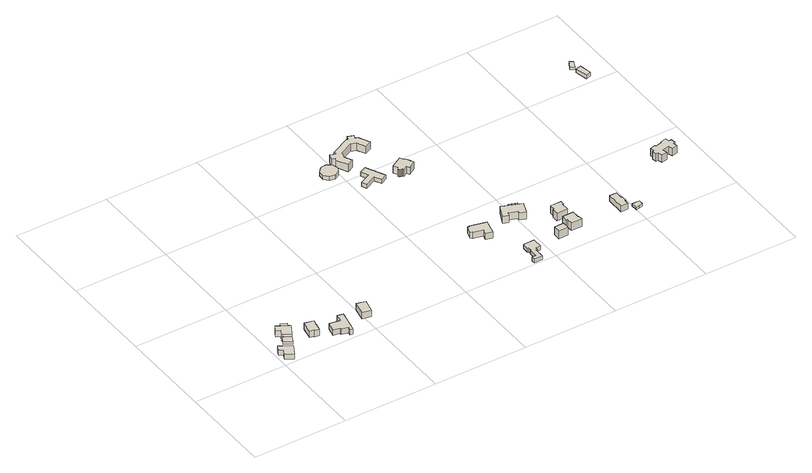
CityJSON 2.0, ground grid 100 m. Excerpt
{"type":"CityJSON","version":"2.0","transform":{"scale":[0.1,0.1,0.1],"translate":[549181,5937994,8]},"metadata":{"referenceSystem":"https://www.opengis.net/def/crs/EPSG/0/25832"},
"CityObjects":{
"building1":{"type":"Building","attributes":{"Gemeindeschluessel":"02200227","Geometrietyp2DReferenz":"3000","BezugspunktDach":"2000","function":"31001_1010","measuredHeight":7.48,"storeysAboveGround":1},"address":[{"country":"Germany","locality":"Hamburg","thoroughfareNumber":"18","thoroughfareName":"Tristanweg","postcode":"22559"}],"geometry":[{"type":"Solid","lod":"1","boundaries":[[[[0,1,2,3,4,5]],[[6,7,8,9,10,11]],[[4,6,11,5]],[[3,7,6,4]],[[2,8,7,3]],[[1,9,8,2]],[[0,10,9,1]],[[5,11,10,0]]]]}]},
"building2":{"type":"Building","attributes":{"Gemeindeschluessel":"02200227","Geometrietyp2DReferenz":"3000","BezugspunktDach":"2000","function":"31001_2460","measuredHeight":2.92,"storeysAboveGround":1},"address":[{"country":"Germany","locality":"Hamburg","thoroughfareName":"Tristanweg","postcode":"22559"}],"geometry":[{"type":"Solid","lod":"1","boundaries":[[[[12,13,14,15]],[[16,17,18,19]],[[14,16,19,15]],[[13,17,16,14]],[[12,18,17,13]],[[15,19,18,12]]]]}]},
"building3":{"type":"Building","attributes":{"Gemeindeschluessel":"02200227","Geometrietyp2DReferenz":"3000","BezugspunktDach":"2000","function":"31001_1100","measuredHeight":9.07,"storeysAboveGround":1},"address":[{"country":"Germany","locality":"Hamburg","thoroughfareNumber":"16","thoroughfareName":"Tristanweg","postcode":"22559"}],"geometry":[{"type":"Solid","lod":"1","boundaries":[[[[20,21,22,23,24,25,26,27]],[[28,29,30,31,32,33,34,35]],[[26,28,35,27]],[[25,29,28,26]],[[24,30,29,25]],[[23,31,30,24]],[[22,32,31,23]],[[21,33,32,22]],[[20,34,33,21]],[[27,35,34,20]]]]}]},
"building4":{"type":"Building","attributes":{"Gemeindeschluessel":"02200227","Geometrietyp2DReferenz":"3000","BezugspunktDach":"2000","function":"31001_1010","measuredHeight":7.08,"storeysAboveGround":1},"address":[{"country":"Germany","locality":"Hamburg","thoroughfareName":"Tristanweg","postcode":"22559"}],"geometry":[{"type":"Solid","lod":"1","boundaries":[[[[36,37,38,39]],[[40,41,42,43]],[[38,40,43,39]],[[37,41,40,38]],[[36,42,41,37]],[[39,43,42,36]]]]}]},
"building5":{"type":"Building","attributes":{"Gemeindeschluessel":"02200227","Geometrietyp2DReferenz":"3000","BezugspunktDach":"2000","function":"31001_1010","measuredHeight":7.76,"storeysAboveGround":1},"address":[{"country":"Germany","locality":"Hamburg","thoroughfareNumber":"14a","thoroughfareName":"Tristanweg","postcode":"22559"}],"geometry":[{"type":"Solid","lod":"1","boundaries":[[[[44,45,46,47,48,49,50,51,52,53]],[[54,55,56,57,58,59,60,61,62,63]],[[52,54,63,53]],[[51,55,54,52]],[[50,56,55,51]],[[49,57,56,50]],[[48,58,57,49]],[[47,59,58,48]],[[46,60,59,47]],[[45,61,60,46]],[[44,62,61,45]],[[53,63,62,44]]]]}]},
"building6":{"type":"Building","attributes":{"Gemeindeschluessel":"02200227","Geometrietyp2DReferenz":"3000","BezugspunktDach":"2000","function":"31001_1010","measuredHeight":9.59,"storeysAboveGround":1},"address":[{"country":"Germany","locality":"Hamburg","thoroughfareNumber":"14","thoroughfareName":"Tristanweg","postcode":"22559"}],"geometry":[{"type":"Solid","lod":"1","boundaries":[[[[64,65,66,67,68,69,70,71,72,73]],[[74,75,76,77,78,79,80,81,82,83]],[[72,74,83,73]],[[71,75,74,72]],[[70,76,75,71]],[[69,77,76,70]],[[68,78,77,69]],[[67,79,78,68]],[[66,80,79,67]],[[65,81,80,66]],[[64,82,81,65]],[[73,83,82,64]]]]}]},
"building7":{"type":"Building","attributes":{"Gemeindeschluessel":"02200227","Geometrietyp2DReferenz":"3000","BezugspunktDach":"2000","function":"31001_1010","measuredHeight":9.5,"storeysAboveGround":1},"address":[{"country":"Germany","locality":"Hamburg","thoroughfareNumber":"12a","thoroughfareName":"Tristanweg","postcode":"22559"}],"geometry":[{"type":"Solid","lod":"1","boundaries":[[[[84,85,86,87]],[[88,89,90,91]],[[86,88,91,87]],[[85,89,88,86]],[[84,90,89,85]],[[87,91,90,84]]]]}]},
"building8":{"type":"Building","attributes":{"Gemeindeschluessel":"02200227","Geometrietyp2DReferenz":"3000","BezugspunktDach":"2000","function":"51009_1610","measuredHeight":4.88},"address":[{"country":"Germany","locality":"Hamburg","postcode":"22559"}],"geometry":[{"type":"Solid","lod":"1","boundaries":[[[[92,93,94,95,96,97,98,99,100]],[[101,102,103,104,105,106,107,108,109]],[[99,101,109,100]],[[98,102,101,99]],[[97,103,102,98]],[[96,104,103,97]],[[95,105,104,96]],[[94,106,105,95]],[[93,107,106,94]],[[92,108,107,93]],[[100,109,108,92]]]]}]},
"building9":{"type":"Building","attributes":{"Gemeindeschluessel":"02200227","Geometrietyp2DReferenz":"3000","BezugspunktDach":"2000","function":"31001_2700","measuredHeight":5.83,"storeysAboveGround":1},"address":[{"country":"Germany","locality":"Hamburg","thoroughfareName":"Sandmoorweg","postcode":"22559"}],"geometry":[{"type":"Solid","lod":"1","boundaries":[[[[110,111,112,113,114,115,116,117]],[[118,119,120,121,122,123,124,125]],[[116,118,125,117]],[[115,119,118,116]],[[114,120,119,115]],[[113,121,120,114]],[[112,122,121,113]],[[111,123,122,112]],[[110,124,123,111]],[[117,125,124,110]]]]}]},
"building10":{"type":"Building","attributes":{"Gemeindeschluessel":"02200227","Geometrietyp2DReferenz":"3000","BezugspunktDach":"2000","function":"31001_1100","measuredHeight":9.09,"storeysAboveGround":1},"address":[{"country":"Germany","locality":"Hamburg","thoroughfareNumber":"20","thoroughfareName":"Meistersingerweg","postcode":"22559"}],"geometry":[{"type":"Solid","lod":"1","boundaries":[[[[126,127,128,129,130,131,132,133,134,135]],[[136,137,138,139,140,141,142,143,144,145]],[[134,136,145,135]],[[133,137,136,134]],[[132,138,137,133]],[[131,139,138,132]],[[130,140,139,131]],[[129,141,140,130]],[[128,142,141,129]],[[127,143,142,128]],[[126,144,143,127]],[[135,145,144,126]]]]}]},
"building11":{"type":"Building","attributes":{"Gemeindeschluessel":"02200227","Geometrietyp2DReferenz":"3000","BezugspunktDach":"2000","function":"31001_1010","measuredHeight":4.57,"storeysAboveGround":1},"address":[{"country":"Germany","locality":"Hamburg","thoroughfareNumber":"18a","thoroughfareName":"Meistersingerweg","postcode":"22559"}],"geometry":[{"type":"Solid","lod":"1","boundaries":[[[[146,147,148,149,150,151,152,153,154,155,156,157,158,159]],[[160,161,162,163,164,165,166,167,168,169,170,171,172,173]],[[158,160,173,159]],[[157,161,160,158]],[[156,162,161,157]],[[155,163,162,156]],[[154,164,163,155]],[[153,165,164,154]],[[152,166,165,153]],[[151,167,166,152]],[[150,168,167,151]],[[149,169,168,150]],[[148,170,169,149]],[[147,171,170,148]],[[146,172,171,147]],[[159,173,172,146]]]]}]},
"building12":{"type":"Building","attributes":{"Gemeindeschluessel":"02200227","Geometrietyp2DReferenz":"3000","BezugspunktDach":"2000","function":"31001_1210","measuredHeight":8.45,"storeysAboveGround":1},"address":[{"country":"Germany","locality":"Hamburg","thoroughfareNumber":"85a","thoroughfareName":"Sandmoorweg","postcode":"22559"}],"geometry":[{"type":"Solid","lod":"1","boundaries":[[[[174,175,176,177,178,179,180,181,182,183,184,185,186,187,188,189,190,191,192,193,194]],[[195,196,197,198,199,200,201,202,203,204,205,206,207,208,209,210,211,212,213,214,215]],[[193,195,215,194]],[[192,196,195,193]],[[191,197,196,192]],[[190,198,197,191]],[[189,199,198,190]],[[188,200,199,189]],[[187,201,200,188]],[[186,202,201,187]],[[185,203,202,186]],[[184,204,203,185]],[[183,205,204,184]],[[182,206,205,183]],[[181,207,206,182]],[[180,208,207,181]],[[179,209,208,180]],[[178,210,209,179]],[[177,211,210,178]],[[176,212,211,177]],[[175,213,212,176]],[[174,214,213,175]],[[194,215,214,174]]]]}]},
"building13":{"type":"Building","attributes":{"Gemeindeschluessel":"02200227","Geometrietyp2DReferenz":"3000","BezugspunktDach":"2000","function":"31001_1120","measuredHeight":12.73,"storeysAboveGround":2},"address":[{"country":"Germany","locality":"Hamburg","thoroughfareNumber":"85","thoroughfareName":"Sandmoorweg","postcode":"22559"}],"geometry":[{"type":"Solid","lod":"1","boundaries":[[[[216,217,218,219,220,221,222,223,224,225,226,227,228,229,230,231,232,233,234]],[[235,236,237,238,239,240,241,242,243,244,245,246,247,248,249,250,251,252,253]],[[233,235,253,234]],[[232,236,235,233]],[[231,237,236,232]],[[230,238,237,231]],[[229,239,238,230]],[[228,240,239,229]],[[227,241,240,228]],[[226,242,241,227]],[[225,243,242,226]],[[224,244,243,225]],[[223,245,244,224]],[[222,246,245,223]],[[221,247,246,222]],[[220,248,247,221]],[[219,249,248,220]],[[218,250,249,219]],[[217,251,250,218]],[[216,252,251,217]],[[234,253,252,216]]]]}]},
"building14":{"type":"Building","attributes":{"Gemeindeschluessel":"02200227","Geometrietyp2DReferenz":"3000","BezugspunktDach":"2000","function":"31001_1010","measuredHeight":12,"storeysAboveGround":2},"address":[{"country":"Germany","locality":"Hamburg","thoroughfareNumber":"18","thoroughfareName":"Meistersingerweg","postcode":"22559"}],"geometry":[{"type":"Solid","lod":"1","boundaries":[[[[254,255,256,257,258,259,260,261]],[[262,263,264,265,266,267,268,269]],[[260,262,269,261]],[[259,263,262,260]],[[258,264,263,259]],[[257,265,264,258]],[[256,266,265,257]],[[255,267,266,256]],[[254,268,267,255]],[[261,269,268,254]]]]}]},
"building15":{"type":"Building","attributes":{"Gemeindeschluessel":"02200227","Geometrietyp2DReferenz":"3000","BezugspunktDach":"2000","function":"51009_1610","measuredHeight":9},"address":[{"country":"Germany","locality":"Hamburg","postcode":"22559"}],"geometry":[{"type":"Solid","lod":"1","boundaries":[[[[270,271,272,273]],[[274,275,276,277]],[[272,274,277,273]],[[271,275,274,272]],[[270,276,275,271]],[[273,277,276,270]]]]}]},
"building16":{"type":"Building","attributes":{"Gemeindeschluessel":"02200227","Geometrietyp2DReferenz":"3000","BezugspunktDach":"2000","function":"31001_1100","measuredHeight":2.75,"storeysAboveGround":1},"address":[{"country":"Germany","locality":"Hamburg","thoroughfareName":"Meistersingerweg","postcode":"22559"}],"geometry":[{"type":"Solid","lod":"1","boundaries":[[[[278,279,280,281]],[[282,283,284,285]],[[280,282,285,281]],[[279,283,282,280]],[[278,284,283,279]],[[281,285,284,278]]]]}]},
"building17":{"type":"Building","attributes":{"Gemeindeschluessel":"02200227","Geometrietyp2DReferenz":"3000","BezugspunktDach":"2000","function":"31001_1010","measuredHeight":9.72,"storeysAboveGround":2},"address":[{"country":"Germany","locality":"Hamburg","thoroughfareNumber":"16","thoroughfareName":"Meistersingerweg","postcode":"22559"}],"geometry":[{"type":"Solid","lod":"1","boundaries":[[[[286,287,288,289,290,291,292,293]],[[294,295,296,297,298,299,300,301]],[[292,294,301,293]],[[291,295,294,292]],[[290,296,295,291]],[[289,297,296,290]],[[288,298,297,289]],[[287,299,298,288]],[[286,300,299,287]],[[293,301,300,286]]]]}]},
"building18":{"type":"Building","attributes":{"Gemeindeschluessel":"02200227","Geometrietyp2DReferenz":"3000","BezugspunktDach":"2000","function":"31001_1010","measuredHeight":10.94,"storeysAboveGround":2},"address":[{"country":"Germany","locality":"Hamburg","thoroughfareNumber":"16a","thoroughfareName":"Meistersingerweg","postcode":"22559"}],"geometry":[{"type":"Solid","lod":"1","boundaries":[[[[302,303,304,305,306,307,308,309]],[[310,311,312,313,314,315,316,317]],[[308,310,317,309]],[[307,311,310,308]],[[306,312,311,307]],[[305,313,312,306]],[[304,314,313,305]],[[303,315,314,304]],[[302,316,315,303]],[[309,317,316,302]]]]}]},
"building19":{"type":"Building","attributes":{"Gemeindeschluessel":"02200227","Geometrietyp2DReferenz":"3000","BezugspunktDach":"2000","function":"31001_1010","measuredHeight":7.02,"storeysAboveGround":2},"address":[{"country":"Germany","locality":"Hamburg","thoroughfareNumber":"8a","thoroughfareName":"Lohengrinweg","postcode":"22559"}],"geometry":[{"type":"Solid","lod":"1","boundaries":[[[[318,319,320,321,322,323,324,325]],[[326,327,328,329,330,331,332,333]],[[324,326,333,325]],[[323,327,326,324]],[[322,328,327,323]],[[321,329,328,322]],[[320,330,329,321]],[[319,331,330,320]],[[318,332,331,319]],[[325,333,332,318]]]]}]},
"building20":{"type":"Building","attributes":{"Geometrietyp2DReferenz":"3000","Gemeindeschluessel":"02200227","BezugspunktDach":"2000","function":"31001_2460","measuredHeight":2.71,"storeysAboveGround":1},"address":[{"country":"Germany","locality":"Hamburg","thoroughfareName":"Lohengrinweg","postcode":"22559"}],"geometry":[{"type":"Solid","lod":"1","boundaries":[[[[334,335,336,337,338]],[[339,340,341,342,343]],[[337,339,343,338]],[[336,340,339,337]],[[335,341,340,336]],[[334,342,341,335]],[[338,343,342,334]]]]}]},
"building21":{"type":"Building","attributes":{"Gemeindeschluessel":"02200227","Geometrietyp2DReferenz":"3000","BezugspunktDach":"2000","function":"31001_1100","measuredHeight":9.9,"storeysAboveGround":1},"address":[{"country":"Germany","locality":"Hamburg","thoroughfareNumber":"8c","thoroughfareName":"Lohengrinweg","postcode":"22559"}],"geometry":[{"type":"Solid","lod":"1","boundaries":[[[[344,345,346,347,348,349,350,351,352,353,354,355,356,357,358,359,360,361,362,363]],[[364,365,366,367,368,369,370,371,372,373,374,375,376,377,378,379,380,381,382,383]],[[362,364,383,363]],[[361,365,364,362]],[[360,366,365,361]],[[359,367,366,360]],[[358,368,367,359]],[[357,369,368,358]],[[356,370,369,357]],[[355,371,370,356]],[[354,372,371,355]],[[353,373,372,354]],[[352,374,373,353]],[[351,375,374,352]],[[350,376,375,351]],[[349,377,376,350]],[[348,378,377,349]],[[347,379,378,348]],[[346,380,379,347]],[[345,381,380,346]],[[344,382,381,345]],[[363,383,382,344]]]]}]},
"building22":{"type":"Building","attributes":{"Gemeindeschluessel":"02200227","Geometrietyp2DReferenz":"3000","BezugspunktDach":"2000","function":"31001_1010","measuredHeight":5.39,"storeysAboveGround":1},"address":[{"country":"Germany","locality":"Hamburg","thoroughfareName":"Sandmoorweg","postcode":"22559"}],"geometry":[{"type":"Solid","lod":"1","boundaries":[[[[384,385,386,387]],[[388,389,390,391]],[[386,388,391,387]],[[385,389,388,386]],[[384,390,389,385]],[[387,391,390,384]]]]}]},
"building23":{"type":"Building","attributes":{"Gemeindeschluessel":"02200227","Geometrietyp2DReferenz":"3000","BezugspunktDach":"2000","function":"31001_2460","measuredHeight":3.91,"storeysAboveGround":1},"address":[{"country":"Germany","locality":"Hamburg","thoroughfareName":"Sandmoorweg","postcode":"22559"}],"geometry":[{"type":"Solid","lod":"1","boundaries":[[[[392,393,394,395]],[[396,397,398,399]],[[394,396,399,395]],[[393,397,396,394]],[[392,398,397,393]],[[395,399,398,392]]]]}]}
},
"vertices":[
[21,54,28],[52,110,28],[8,134,28],[42,195,28],[171,123,28],[105,7,28],[171,123,83],[42,195,83],[8,134,83],[52,110,83],[21,54,83],[105,7,83],
[174,316,26],[254,273,26],[216,202,26],[136,245,26],[216,202,55],[254,273,55],[174,316,55],[136,245,55],
[174,316,9],[167,320,9],[198,376,9],[155,400,9],[188,461,9],[296,403,9],[318,391,9],[254,273,9],[318,391,81],[296,403,81],[188,461,81],[155,400,81],[198,376,81],[167,320,81],[174,316,81],[254,273,81],
[258,481,5],[320,448,5],[296,403,5],[234,436,5],[296,403,65],[320,448,65],[258,481,65],[234,436,65],
[431,340,18],[525,320,18],[517,281,18],[513,282,18],[508,260,18],[512,259,18],[496,184,18],[449,194,18],[450,201,18],[403,211,18],[450,201,91],[449,194,91],[496,184,91],[512,259,91],[508,260,91],[513,282,91],[517,281,91],[525,320,91],[431,340,91],[403,211,91],
[667,83,22],[670,98,22],[600,112,22],[623,216,22],[734,193,22],[751,273,22],[813,260,22],[764,25,22],[734,32,22],[741,67,22],[734,32,85],[764,25,85],[813,260,85],[751,273,85],[734,193,85],[623,216,85],[600,112,85],[670,98,85],[667,83,85],[741,67,85],
[1089,301,16],[1059,158,16],[964,178,16],[994,321,16],[964,178,90],[1059,158,90],[1089,301,90],[994,321,90],
[1814,2171,35],[1854,2217,35],[1915,2226,35],[1967,2194,35],[1987,2136,35],[1965,2079,35],[1911,2049,35],[1850,2061,35],[1812,2109,35],[1850,2061,84],[1911,2049,84],[1965,2079,84],[1987,2136,84],[1967,2194,84],[1915,2226,84],[1854,2217,84],[1814,2171,84],[1812,2109,84],
[2192,1829,38],[2073,1769,38],[2049,1823,38],[2165,1880,38],[2128,1957,38],[2198,1991,38],[2297,1789,38],[2228,1755,38],[2297,1789,84],[2198,1991,84],[2128,1957,84],[2165,1880,84],[2049,1823,84],[2073,1769,84],[2192,1829,84],[2228,1755,84],
[2590,560,2],[2603,615,2],[2500,640,2],[2502,649,2],[2481,655,2],[2501,734,2],[2522,729,2],[2524,739,2],[2697,697,2],[2659,543,2],[2697,697,71],[2524,739,71],[2522,729,71],[2501,734,71],[2481,655,71],[2502,649,71],[2500,640,71],[2603,615,71],[2590,560,71],[2659,543,71],
[2866,112,14],[2850,112,14],[2851,3,14],[2762,3,14],[2762,42,14],[2808,42,14],[2808,136,14],[2810,136,14],[2810,172,14],[2799,171,14],[2799,245,14],[2920,245,14],[2920,136,14],[2866,136,14],[2920,136,59],[2920,245,59],[2799,245,59],[2799,171,59],[2810,172,59],[2810,136,59],[2808,136,59],[2808,42,59],[2762,42,59],[2762,3,59],[2851,3,59],[2850,112,59],[2866,112,59],[2866,136,59],
[2347,2380,30],[2372,2371,30],[2432,2253,30],[2362,2218,30],[2317,2309,30],[2258,2328,30],[2122,2259,30],[2101,2199,30],[2142,2117,30],[2074,2082,30],[2015,2198,30],[2023,2224,30],[1986,2236,30],[2007,2299,30],[2066,2279,30],[2071,2294,30],[2063,2308,30],[2265,2406,30],[2283,2400,30],[2295,2439,30],[2360,2418,30],[2295,2439,115],[2283,2400,115],[2265,2406,115],[2063,2308,115],[2071,2294,115],[2066,2279,115],[2007,2299,115],[1986,2236,115],[2023,2224,115],[2015,2198,115],[2074,2082,115],[2142,2117,115],[2101,2199,115],[2122,2259,115],[2258,2328,115],[2317,2309,115],[2362,2218,115],[2432,2253,115],[2372,2371,115],[2347,2380,115],[2360,2418,115],
[2457,1726,42],[2448,1742,42],[2440,1738,42],[2431,1738,42],[2422,1741,42],[2416,1748,42],[2413,1757,42],[2414,1766,42],[2419,1774,42],[2426,1779,42],[2399,1824,42],[2518,1894,42],[2543,1851,42],[2550,1855,42],[2582,1801,42],[2579,1800,42],[2597,1770,42],[2518,1724,42],[2502,1752,42],[2518,1724,124],[2597,1770,124],[2579,1800,124],[2582,1801,124],[2550,1855,124],[2543,1851,124],[2518,1894,124],[2399,1824,124],[2426,1779,124],[2419,1774,124],[2414,1766,124],[2413,1757,124],[2416,1748,124],[2422,1741,124],[2431,1738,124],[2440,1738,124],[2448,1742,124],[2457,1726,124],[2502,1752,124],
[2852,677,2],[2919,817,2],[3125,737,2],[3076,610,2],[3008,636,2],[3017,659,2],[2928,693,2],[2913,654,2],[2928,693,81],[3017,659,81],[3008,636,81],[3076,610,81],[3125,737,81],[2919,817,81],[2852,677,81],[2913,654,81],
[3151,181,14],[3151,257,14],[3254,257,14],[3254,181,14],[3254,257,104],[3151,257,104],[3151,181,104],[3254,181,104],
[3035,855,3],[3119,824,3],[3096,761,3],[3012,792,3],[3096,761,31],[3119,824,31],[3035,855,31],[3012,792,31],
[3305,288,8],[3305,355,8],[3426,356,8],[3426,273,8],[3436,273,8],[3437,227,8],[3320,226,8],[3320,289,8],[3320,226,96],[3437,227,96],[3436,273,96],[3426,273,96],[3426,356,96],[3305,355,96],[3305,288,96],[3320,289,96],
[3289,425,9],[3289,492,9],[3304,493,9],[3304,554,9],[3420,554,9],[3420,508,9],[3410,508,9],[3411,426,9],[3410,508,95],[3420,508,95],[3420,554,95],[3304,554,95],[3304,493,95],[3289,492,95],[3289,425,95],[3411,426,95],
[3938,406,5],[3938,328,5],[3949,328,5],[3949,265,5],[3939,265,5],[3939,215,5],[3863,214,5],[3863,406,5],[3863,214,70],[3939,215,70],[3939,265,70],[3949,265,70],[3949,328,70],[3938,328,70],[3938,406,70],[3863,406,70],
[4073,225,10],[4073,172,10],[4024,161,10],[3995,155,10],[3994,225,10],[3995,155,37],[4024,161,37],[4073,172,37],[4073,225,37],[3994,225,37],
[4783,664,7],[4723,651,7],[4710,697,7],[4638,682,7],[4648,634,7],[4588,622,7],[4575,671,7],[4552,666,7],[4542,717,7],[4564,723,7],[4555,767,7],[4615,780,7],[4618,768,7],[4691,785,7],[4689,797,7],[4750,810,7],[4760,767,7],[4785,771,7],[4796,718,7],[4772,712,7],[4796,718,93],[4785,771,93],[4760,767,93],[4750,810,93],[4689,797,93],[4691,785,93],[4618,768,93],[4615,780,93],[4555,767,93],[4564,723,93],[4542,717,93],[4552,666,93],[4575,671,93],[4588,622,93],[4648,634,93],[4638,682,93],[4710,697,93],[4723,651,93],[4783,664,93],[4772,712,93],
[4712,2177,30],[4739,2049,30],[4683,2037,30],[4656,2166,30],[4683,2037,74],[4739,2049,74],[4712,2177,74],[4656,2166,74],
[4708,2285,31],[4670,2209,31],[4629,2230,31],[4667,2306,31],[4629,2230,62],[4670,2209,62],[4708,2285,62],[4667,2306,62]
]}
